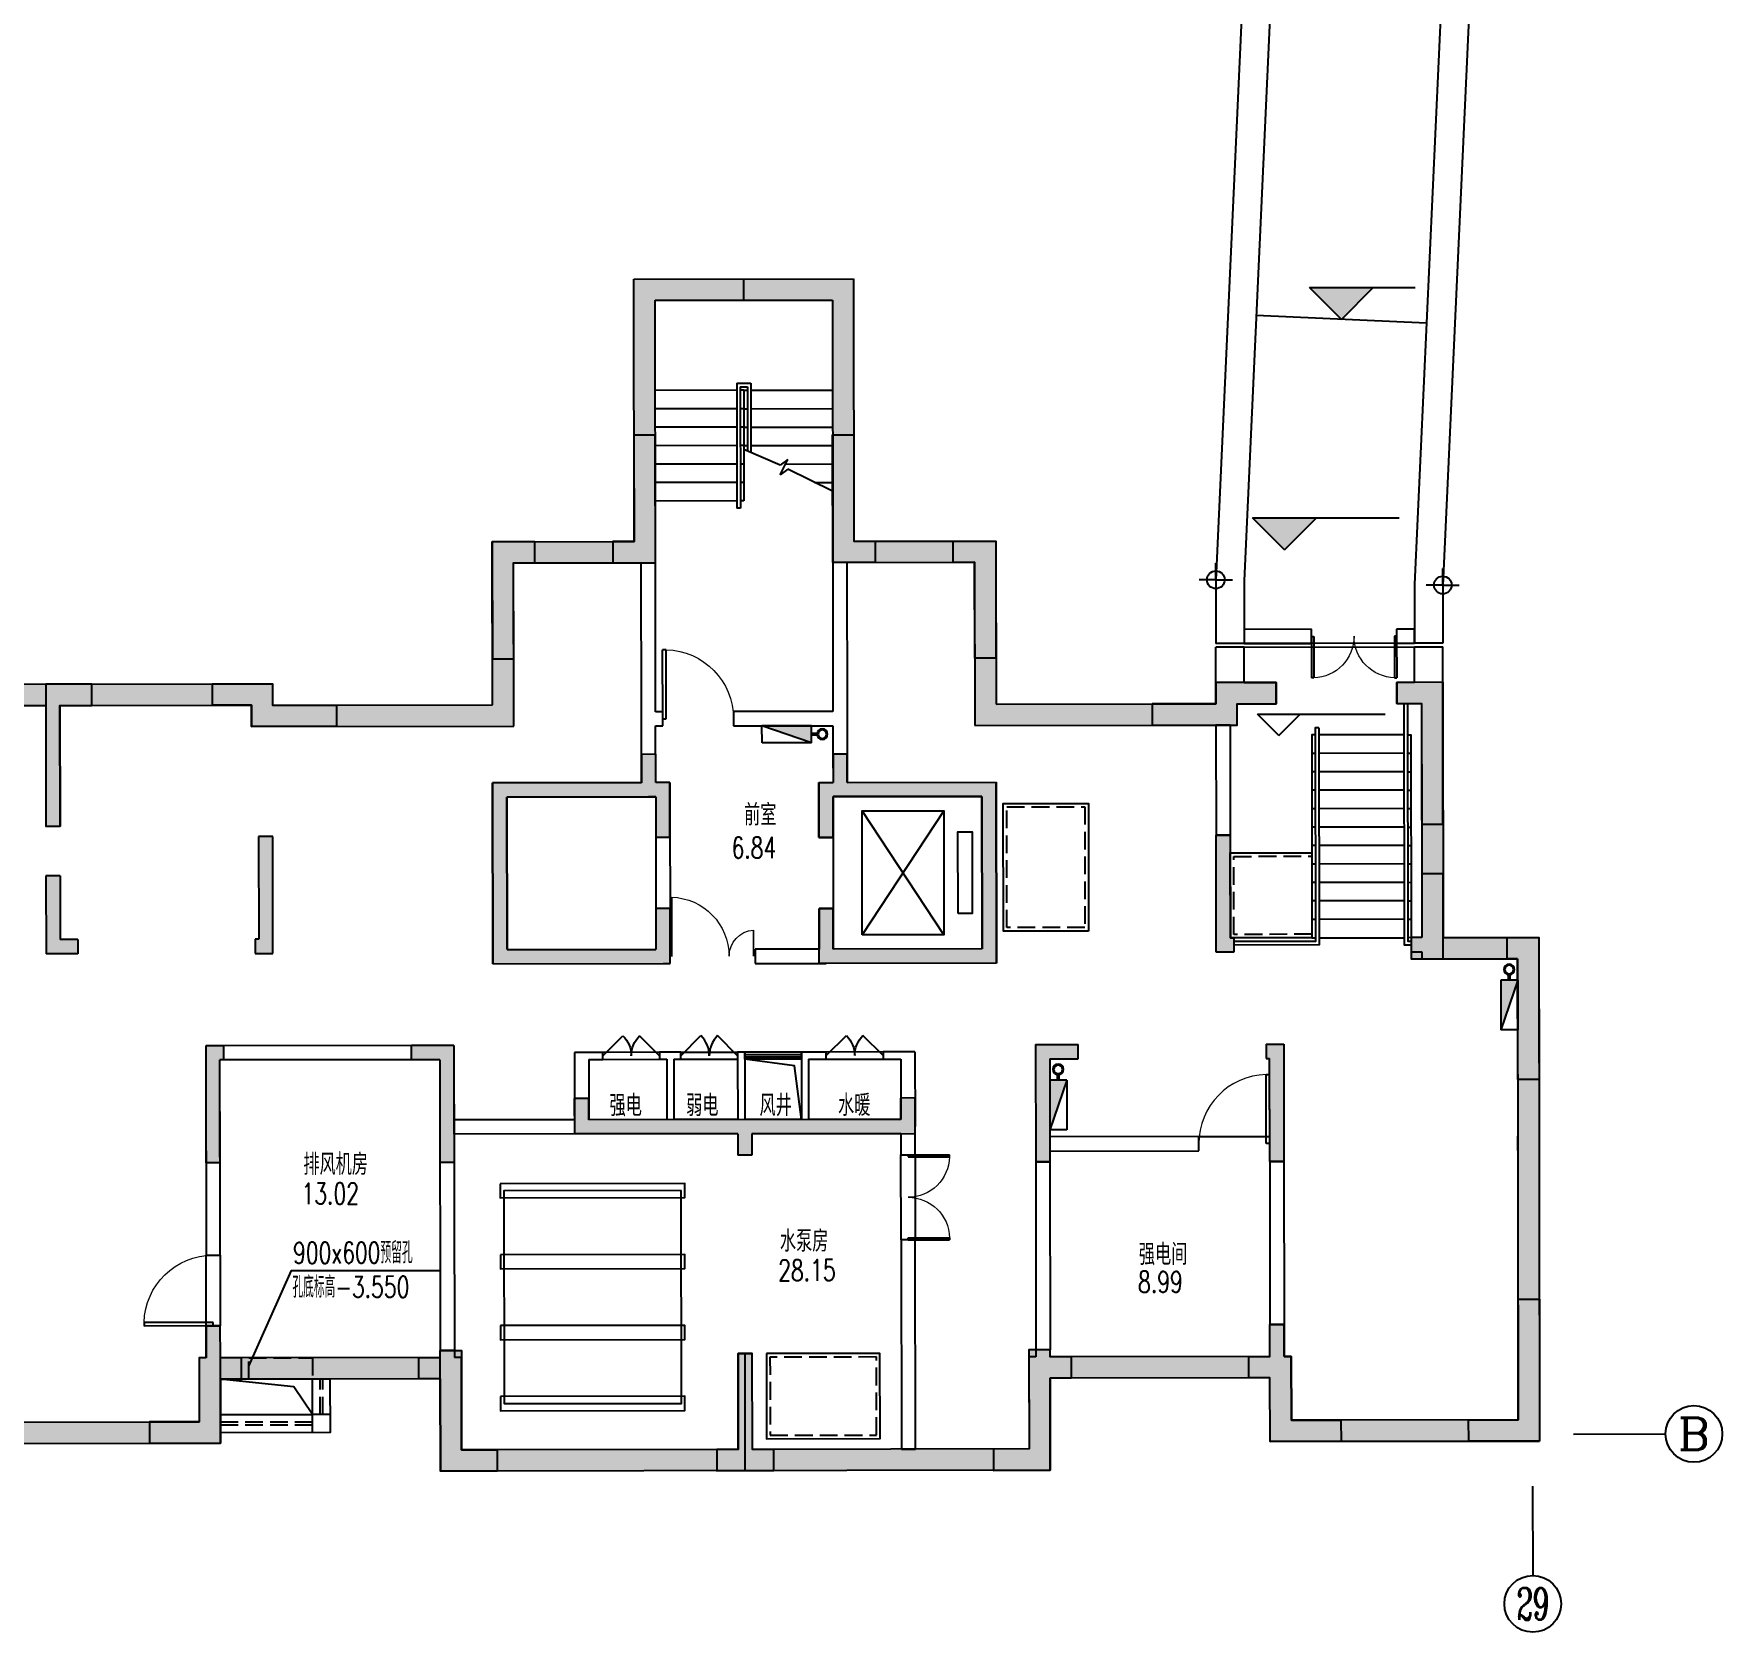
# Model space of a CAD drawing. Extents: x 791398 to 2325386, y -987887 to -518217.
# Drawn here: x 1489978 to 1513786, y -886007 to -863474 of the extents above; entities that cross this region are included whole.
import ezdxf
from ezdxf.enums import TextEntityAlignment as Align

# ---------------------------------------------------------------- set-up
doc = ezdxf.new("R2010")
doc.units = 0
doc.header["$LTSCALE"] = 1000
doc.header["$MEASUREMENT"] = 0
doc.linetypes.add('BORDER', pattern=[1.75, 0.5, -0.25, 0.5, -0.25, 0, -0.25])
doc.linetypes.add('DASH', pattern=[0.35, 0.25, -0.1])
for name, color, linetype in [('AXIS', 3, 'Continuous'), ('AXIS_TEXT', 7, 'Continuous'), ('DIM_ELEV', 3, 'Continuous'), ('JPS-J', 6, 'Continuous'), ('JPS-X', 1, 'BORDER'), ('JPS-XHS', 7, 'Continuous'), ('LVTRY', 6, 'Continuous'), ('PUB_DIM', 3, 'Continuous'), ('solid', 253, 'Continuous'), ('SPACE', 7, 'Continuous'), ('STAIR', 9, 'Continuous'), ('STAIRS', 9, 'Continuous'), ('TEXT', 7, 'Continuous'), ('WALL', 8, 'Continuous'), ('wall-jg', 1, 'Continuous'), ('WINDOW', 8, 'Continuous'), ('内部尺寸', 230, 'Continuous')]:
    doc.layers.add(name, color=color, linetype=linetype)
doc.styles.add('_TCH_AXIS', font='COMPLEX', dxfattribs={"bigfont": 'GBCBIG'})
doc.styles.add('_TCH_SPACE', font='SIMPLEX', dxfattribs={"bigfont": 'GBCBIG'})
doc.styles.add('TEXT', font='tjromans.shx', dxfattribs={"width": 0.8, "height": 400, "bigfont": 'tjhztxt.shx'})

# ---------------------------------------------------------------- blocks, each defined once
blk = doc.blocks.new('DXHS')
at = {"layer": 'JPS-XHS'}
blk.add_hatch(color=256, dxfattribs=at).paths.add_polyline_path([(-350, 240), (-350, 0), (350, 0)])
at = {"layer": 'JPS-XHS', "linetype": 'Continuous'}
for p, q in [((-350, 240), (-350, 0)), ((-350, 240), (350, 240)), ((350, 240), (350, 0)), ((-350, 0), (350, 0))]:
    blk.add_line(p, q, dxfattribs=at)
at = {"layer": 'JPS-XHS'}
blk.add_line((-350, 240), (350, 0), dxfattribs=at)
blk = doc.blocks.new('FF')
at = {"linetype": 'Continuous'}
for radius in [75, 60]:
    blk.add_circle((0, 0), radius, dxfattribs=at)
blk = doc.blocks.new('dwd')
at = {"layer": 'PUB_DIM'}
for q in [(-233, 0), (0, 233), (233, 0), (0, -233)]:
    blk.add_line((0, 0), q, dxfattribs=at)
blk.add_circle((0, 0), 125, dxfattribs=at)
blk = doc.blocks.new('$DorLib2D$00000001')
for p, q in [((0.45, 0.975), (0.5, 0.975)), ((0.45, 0), (0.45, 0.975)), ((0.5, 0), (0.5, 0.975)), ((0.5, 0), (0.45, 0))]:
    blk.add_line(p, q)
at = {"lineweight": 13}
blk.add_arc((0.475, 0), 0.975, 91.4693, 180, dxfattribs=at)
blk = doc.blocks.new('$DorLib2D$00000002')
for p, q in [((-0.5, 0), (-0.5, 0.4875)), ((-0.475, 0.4875), (-0.5, 0.4875)), ((-0.475, 0), (-0.475, 0.4875)), ((0.475, 0), (0.475, 0.4875)), ((0.475, 0.4875), (0.5, 0.4875)), ((0.5, 0), (0.5, 0.4875)), ((-0.5, 0), (-0.475, 0)), ((0.5, 0), (0.475, 0))]:
    blk.add_line(p, q)
at = {"lineweight": 13}
for centre, start, end in [((-0.4875, 0), 0, 88.53072), ((0.4875, 0), 91.46928, 180)]:
    blk.add_arc(centre, 0.4875, start, end, dxfattribs=at)
blk = doc.blocks.new('$DorLib2D$00000116')
at = {"color": 0}
for p, q in [((-0.5, 0), (-0.146, 0.354)), ((0.5, 0), (0.146, 0.354))]:
    blk.add_line(p, q, dxfattribs=at)
for centre, start, end in [((-0.5, 0), 0, 45), ((0.5, 0), 135, 180)]:
    blk.add_arc(centre, 0.5, start, end, dxfattribs=at)
blk = doc.blocks.new('$WINLIB2D$00000001')
for p, q in [((-0.5, 0.5), (0.5, 0.5)), ((-0.5, 0.5), (-0.5, -0.5)), ((0.5, -0.5), (0.5, 0.5)), ((0.5, 0.167), (-0.5, 0.167)), ((0.5, -0.167), (-0.5, -0.167)), ((-0.5, -0.5), (0.5, -0.5))]:
    blk.add_line(p, q)
blk = doc.blocks.new('$DorLib2D$00000025')
at = {"const_width": 0.02}
for points in [[(0.481, -0.001), (0.481, 0.691)], [(-0.481, 0.001), (-0.481, 0.308)]]:
    blk.add_lwpolyline(points, dxfattribs=at)
at = {"lineweight": 13}
for centre, radius, start, end in [((0.505, -0.002), 0.699, 91.9397, 179.7238), ((-0.501, 0.003), 0.307, 359.7899, 85.7508)]:
    blk.add_arc(centre, radius, start, end, dxfattribs=at)

msp = doc.modelspace()

# ---------------------------------------------------------------- hatches: boundary and pattern name
at = {"layer": 'DIM_ELEV'}
for points in [[(1508415, -867500), (1507965, -867050), (1508865, -867050)], [(1507614, -870748), (1507164, -870298), (1508064, -870298)]]:
    msp.add_hatch(color=256, dxfattribs=at).paths.add_polyline_path(points)
at = {"layer": 'solid'}
h = msp.add_hatch(color=256, dxfattribs=at)
h.paths.add_polyline_path([(1498438, -866932), (1498441, -869132), (1498741, -869131), (1498738, -867231), (1499988, -867230), (1499988, -866930)])
h.paths.add_polyline_path([(1501538, -866928), (1499988, -866930), (1499988, -867230), (1501238, -867228), (1501241, -869128), (1501541, -869128)])
h = msp.add_hatch(color=256, dxfattribs=at)
h.paths.add_polyline_path([(1490146, -872644), (1490148, -874644), (1490348, -874643), (1490346, -872943), (1490796, -872943), (1490796, -872643)])
h.paths.add_polyline_path([(1494246, -872938), (1494246, -873238), (1493046, -873239), (1493046, -872939), (1492496, -872940), (1492496, -872640), (1493346, -872639), (1493346, -872939)])
h.paths.add_polyline_path([(1497043, -870634), (1496443, -870635), (1496445, -872285), (1496745, -872284), (1496743, -870934), (1497043, -870934)])
h.paths.add_polyline_path([(1498143, -870932), (1498743, -870931), (1498741, -869331), (1498741, -869331), (1498741, -869131), (1498441, -869132), (1498443, -870632), (1498143, -870632)])
h.paths.add_polyline_path([(1501843, -870927), (1501243, -870928), (1501241, -869328), (1501241, -869328), (1501241, -869128), (1501541, -869128), (1501543, -870628), (1501843, -870627)])
h.paths.add_polyline_path([(1502943, -870626), (1503543, -870625), (1503545, -872275), (1503245, -872275), (1503243, -870925), (1502943, -870926)])
h.paths.add_polyline_path([(1505746, -872922), (1505746, -873222), (1506946, -873220), (1506946, -872920), (1507496, -872919), (1507496, -872619), (1506646, -872620), (1506646, -872920)])
h = msp.add_hatch(color=256, dxfattribs=at)
h.paths.add_polyline_path([(1490146, -872944), (1490146, -872644), (1488896, -872645), (1488896, -872945)])
h.paths.add_polyline_path([(1492496, -872940), (1492496, -872640), (1490796, -872643), (1490796, -872943)])
h.paths.add_polyline_path([(1496746, -873234), (1496745, -872284), (1496445, -872285), (1496446, -872935), (1494246, -872938), (1494246, -873238)])
h.paths.add_polyline_path([(1497043, -870634), (1497043, -870934), (1498143, -870932), (1498143, -870632)])
h = msp.add_hatch(color=256, dxfattribs=at)
h.paths.add_polyline_path([(1502943, -870626), (1501843, -870627), (1501843, -870927), (1502943, -870926)])
h.paths.add_polyline_path([(1505746, -872922), (1503546, -872925), (1503545, -872275), (1503245, -872275), (1503246, -873225), (1505746, -873222)])
for points in [[(1509846, -872616), (1509196, -872617), (1509196, -872917), (1509546, -872916), (1509548, -874616), (1509848, -874616)], [(1493349, -874789), (1493149, -874789), (1493151, -876239), (1493101, -876239), (1493101, -876439), (1493351, -876439)], [(1506851, -876220), (1506849, -874770), (1506649, -874770), (1506651, -876420), (1506901, -876420), (1506901, -876220)], [(1509551, -876216), (1509401, -876216), (1509401, -876516), (1509851, -876516), (1509849, -875316), (1509549, -875316)], [(1510901, -876514), (1510751, -876515), (1510751, -876215), (1511201, -876214), (1511203, -878214), (1510903, -878214)], [(1492405, -879390), (1492605, -879390), (1492603, -877940), (1492653, -877940), (1492653, -877740), (1492403, -877740)], [(1495903, -877735), (1495303, -877736), (1495303, -877936), (1495703, -877936), (1495705, -879386), (1495905, -879385)], [(1504303, -877924), (1504703, -877923), (1504703, -877723), (1504103, -877724), (1504105, -879374), (1504305, -879374)], [(1507405, -879369), (1507605, -879369), (1507603, -877719), (1507353, -877719), (1507353, -877919), (1507403, -877919)], [(1497804, -878783), (1497804, -878483), (1497604, -878483), (1497605, -878983), (1499905, -878980), (1499905, -879280), (1500105, -879280), (1500105, -878980), (1502405, -878976), (1502404, -878476), (1502204, -878477), (1502204, -878777)], [(1511211, -883314), (1510211, -883315), (1510210, -883015), (1510910, -883014), (1510908, -881314), (1511208, -881314)], [(1492409, -882140), (1492309, -882141), (1492310, -883041), (1491610, -883042), (1491611, -883342), (1492611, -883340), (1492609, -882440), (1492909, -882440), (1492909, -882140), (1492609, -882140), (1492608, -881690), (1492408, -881690)], [(1507609, -882119), (1507709, -882119), (1507710, -883019), (1508410, -883018), (1508411, -883318), (1507411, -883319), (1507409, -882419), (1507109, -882420), (1507109, -882120), (1507409, -882119), (1507408, -881669), (1507608, -881669)], [(1495709, -882136), (1495709, -882036), (1496009, -882035), (1496011, -883435), (1496511, -883435), (1496511, -883735), (1495711, -883736), (1495709, -882436), (1495409, -882436), (1495409, -882136)], [(1504309, -882024), (1504009, -882024), (1504011, -883424), (1503511, -883425), (1503511, -883725), (1504311, -883724), (1504309, -882424), (1504609, -882423), (1504609, -882123), (1504309, -882124)], [(1500411, -883429), (1500111, -883430), (1500109, -882080), (1499909, -882080), (1499911, -883430), (1499611, -883430), (1499611, -883730), (1500411, -883729)]]:
    msp.add_hatch(color=256, dxfattribs=at).paths.add_polyline_path(points)
h = msp.add_hatch(color=256, dxfattribs=at)
h.paths.add_polyline_path([(1496448, -874035), (1496451, -876585), (1498951, -876581), (1498950, -875806), (1498750, -875806), (1498751, -876381), (1496651, -876384), (1496648, -874234), (1498748, -874231), (1498749, -874806), (1498949, -874806), (1498948, -874031), (1498748, -874031), (1498747, -873631), (1498547, -873632), (1498548, -874032)])
h.paths.add_polyline_path([(1501247, -873628), (1501248, -874028), (1501048, -874028), (1501049, -874803), (1501249, -874803), (1501248, -874228), (1503348, -874225), (1503351, -876375), (1501251, -876378), (1501250, -875803), (1501050, -875803), (1501051, -876578), (1503551, -876575), (1503548, -874025), (1501448, -874028), (1501447, -873628)])
h = msp.add_hatch(color=256, dxfattribs=at)
h.paths.add_polyline_path([(1510908, -881314), (1511208, -881314), (1511203, -878214), (1510903, -878214)])
h.paths.add_polyline_path([(1509851, -876216), (1509851, -876516), (1510751, -876515), (1510751, -876215)])
h.paths.add_polyline_path([(1509549, -875316), (1509849, -875316), (1509848, -874616), (1509548, -874616)])
h = msp.add_hatch(color=256, dxfattribs=at)
h.paths.add_polyline_path([(1487449, -875347), (1487451, -876247), (1487201, -876248), (1487201, -876448), (1487651, -876447), (1487649, -875347)])
h.paths.add_polyline_path([(1488551, -876246), (1488551, -876446), (1488801, -876446), (1488803, -878245), (1489003, -878245), (1489001, -876446), (1489251, -876445), (1489251, -876245)])
h.paths.add_polyline_path([(1490149, -875344), (1490151, -876444), (1490601, -876443), (1490601, -876243), (1490351, -876243), (1490349, -875343)])
h = msp.add_hatch(color=256, dxfattribs=at)
h.paths.add_polyline_path([(1496511, -883435), (1496511, -883735), (1499611, -883730), (1499611, -883430)])
h.paths.add_polyline_path([(1492909, -882140), (1492909, -882440), (1495409, -882436), (1495409, -882136)])
h.paths.add_polyline_path([(1491611, -883342), (1491610, -883042), (1489810, -883044), (1489811, -883344)])
h = msp.add_hatch(color=256, dxfattribs=at)
h.paths.add_polyline_path([(1510211, -883315), (1510210, -883015), (1508410, -883018), (1508411, -883318)])
h.paths.add_polyline_path([(1504609, -882123), (1504609, -882423), (1507109, -882420), (1507109, -882120)])
h.paths.add_polyline_path([(1503511, -883725), (1503511, -883425), (1500411, -883429), (1500411, -883729)])

# ---------------------------------------------------------------- linework, layer by layer
at = {"layer": 'AXIS'}
for p, q in [((1511687, -883213), (1512986, -883211)), ((1511112, -883950), (1511113, -885207))]:
    msp.add_line(p, q, dxfattribs=at)
for centre in [(1513386, -883211), (1511114, -885607)]:
    msp.add_circle(centre, 400, dxfattribs=at)
at = {"layer": 'DIM_ELEV'}
for p, q in [((1508415, -867500), (1507965, -867050)), ((1507965, -867050), (1509455, -867050)), ((1508415, -867500), (1508865, -867050)), ((1507614, -870748), (1507164, -870298)), ((1507164, -870298), (1509228, -870298)), ((1507614, -870748), (1508064, -870298)), ((1507235, -873067), (1509035, -873065)), ((1507535, -873367), (1507235, -873067)), ((1507535, -873367), (1507835, -873066))]:
    msp.add_line(p, q, dxfattribs=at)
at = {"layer": 'JPS-J'}
for points in [[(1496556, -879685), (1496556, -879885), (1499156, -879881), (1499156, -879681)], [(1499106, -879781), (1496606, -879784), (1496610, -882784), (1499110, -882781)], [(1496557, -880685), (1496557, -880885), (1499157, -880881), (1499157, -880681)], [(1496558, -881685), (1496559, -881885), (1499159, -881881), (1499158, -881681)], [(1496560, -882685), (1496560, -882885), (1499160, -882881), (1499160, -882681)]]:
    msp.add_lwpolyline(points, close=True, dxfattribs=at)
at = {"layer": 'JPS-X', "const_width": 50}
for points in [[(1501022, -873348), (1500947, -873348)], [(1510781, -876740), (1510781, -876815)], [(1504423, -878148), (1504423, -878223)]]:
    msp.add_lwpolyline(points, dxfattribs=at)
at = {"layer": 'LVTRY'}
msp.add_lwpolyline([(1500804, -878779), (1500705, -878023), (1500003, -877930)], dxfattribs=at)
at = {"layer": 'PUB_DIM'}
msp.add_lwpolyline([(1493009, -882256), (1493613, -880910), (1495719, -880907)], dxfattribs=at)
at = {"layer": 'solid'}
for p, q in [((1499988, -867230), (1499988, -866930)), ((1511201, -876214), (1511211, -883314)), ((1492609, -882440), (1492609, -882140)), ((1495709, -882436), (1495709, -882136)), ((1500011, -883730), (1500009, -882080)), ((1507411, -883319), (1511211, -883314))]:
    msp.add_line(p, q, dxfattribs=at)
at = {"layer": 'STAIR'}
for p, q in [((1499890, -868400), (1500090, -868400)), ((1499890, -868400), (1499892, -870160)), ((1499940, -868450), (1499942, -870160)), ((1499940, -868450), (1500040, -868450)), ((1500040, -868450), (1500041, -869355)), ((1500090, -868400), (1500091, -869378)), ((1499890, -868500), (1498740, -868501)), ((1499990, -868500), (1499940, -868500)), ((1499990, -868500), (1499991, -869333)), ((1499990, -868500), (1500040, -868500)), ((1499990, -868500), (1499992, -870060)), ((1500090, -868500), (1501240, -868498)), ((1499890, -868760), (1498740, -868761)), ((1499990, -868760), (1499940, -868760)), ((1499990, -868760), (1500040, -868760)), ((1500090, -868760), (1501240, -868758)), ((1499890, -869020), (1498740, -869021)), ((1499990, -869020), (1499940, -869020)), ((1499990, -869020), (1500040, -869020)), ((1500090, -869020), (1501240, -869018)), ((1499891, -869280), (1498741, -869281)), ((1499991, -869280), (1499941, -869280)), ((1499991, -869280), (1500041, -869280)), ((1500502, -869557), (1499991, -869333)), ((1500091, -869280), (1501241, -869278)), ((1499891, -869540), (1498741, -869541)), ((1499991, -869540), (1499941, -869540)), ((1500609, -869476), (1500502, -869557)), ((1500503, -869692), (1500609, -869476)), ((1500610, -869610), (1500503, -869692)), ((1500578, -869539), (1501241, -869538)), ((1501242, -869924), (1500610, -869610)), ((1499892, -869800), (1498742, -869801)), ((1499992, -869800), (1499942, -869800)), ((1500988, -869798), (1501242, -869798)), ((1499892, -870060), (1498742, -870061)), ((1499942, -870160), (1499892, -870160)), ((1499992, -870060), (1499942, -870060)), ((1509445, -872066), (1507045, -872070)), ((1507045, -872120), (1509445, -872116)), ((1508047, -873618), (1507997, -873618)), ((1509297, -873617), (1508097, -873618)), ((1509347, -873617), (1509397, -873616)), ((1508047, -873878), (1507997, -873878)), ((1509297, -873877), (1508097, -873878)), ((1509347, -873877), (1509397, -873876)), ((1508048, -874138), (1507998, -874138)), ((1509298, -874137), (1508098, -874138)), ((1509348, -874137), (1509398, -874136)), ((1502810, -876176), (1501658, -874427)), ((1502808, -874426), (1501660, -876177)), ((1508048, -874398), (1507998, -874398)), ((1509298, -874397), (1508098, -874398)), ((1509348, -874397), (1509398, -874396)), ((1508048, -874658), (1507998, -874658)), ((1509298, -874657), (1508098, -874658)), ((1509348, -874657), (1509398, -874656)), ((1501249, -874803), (1501250, -875803)), ((1508049, -874918), (1507999, -874918)), ((1509299, -874917), (1508099, -874918)), ((1509349, -874917), (1509399, -874916)), ((1508049, -875178), (1507999, -875178)), ((1509299, -875177), (1508099, -875178)), ((1509349, -875177), (1509399, -875176)), ((1508050, -875438), (1508000, -875438)), ((1509300, -875437), (1508100, -875438)), ((1509350, -875437), (1509400, -875436)), ((1508050, -875698), (1508000, -875698)), ((1509300, -875697), (1508100, -875698)), ((1509350, -875697), (1509400, -875696)), ((1508050, -875958), (1508000, -875958)), ((1509300, -875957), (1508100, -875958)), ((1509350, -875957), (1509400, -875956)), ((1508001, -876218), (1508051, -876218)), ((1508101, -876218), (1509301, -876217)), ((1509401, -876216), (1509351, -876217)), ((1498803, -877831), (1498003, -877833)), ((1498003, -877933), (1498803, -877931)), ((1499103, -877831), (1499903, -877830)), ((1499103, -877931), (1499903, -877930)), ((1501953, -877827), (1501153, -877828)), ((1501153, -877928), (1501953, -877927)), ((1506405, -879021), (1507405, -879019)), ((1502207, -880477), (1502205, -879277)), ((1502405, -879276), (1502407, -880476)), ((1492408, -881690), (1492407, -880690)), ((1492607, -880690), (1492608, -881690))]:
    msp.add_line(p, q, dxfattribs=at)
for points in [[(1509296, -872917), (1509301, -876317), (1509401, -876316)], [(1509346, -872917), (1509351, -876267), (1509401, -876266)], [(1508096, -873258), (1508046, -873258), (1508051, -876268), (1506901, -876270)], [(1508096, -873258), (1508101, -876318), (1506901, -876320)], [(1508047, -873358), (1507997, -873358), (1508001, -876218), (1506901, -876220)], [(1509297, -873357), (1508097, -873358)], [(1509347, -873357), (1509397, -873356), (1509401, -876216)], [(1508001, -876218), (1506851, -876220), (1506849, -875020), (1507999, -875018)], [(1493910, -882938), (1493645, -882549), (1492609, -882440)]]:
    msp.add_lwpolyline(points, dxfattribs=at)
for points in [[(1501660, -876177), (1501658, -874427), (1502808, -874426), (1502810, -876176)], [(1504851, -876123), (1503651, -876125), (1503648, -874325), (1504848, -874323)], [(1503010, -875875), (1503008, -874725), (1503208, -874725), (1503210, -875875)], [(1500309, -882079), (1500311, -883279), (1501911, -883277), (1501909, -882077)]]:
    msp.add_lwpolyline(points, close=True, dxfattribs=at)
at = {"layer": 'STAIR', "linetype": 'DASH'}
for points in [[(1504800, -876073), (1503700, -876074), (1503698, -874374), (1504798, -874373)], [(1507999, -875068), (1508001, -876168), (1506901, -876170), (1506899, -875070)], [(1493009, -882140), (1493909, -882138), (1493909, -882438), (1493009, -882440)], [(1500359, -882129), (1500361, -883229), (1501861, -883227), (1501859, -882127)]]:
    msp.add_lwpolyline(points, close=True, dxfattribs=at)
at = {"layer": 'STAIRS'}
msp.add_line((1509614, -867555), (1507216, -867445), dxfattribs=at)
at = {"layer": 'WALL'}
for p, q in [((1507494, -852656), (1506645, -871171)), ((1507894, -852665), (1507045, -871180)), ((1509994, -859264), (1509445, -871235)), ((1510394, -859273), (1509845, -871245)), ((1498543, -870932), (1498743, -870931)), ((1498546, -873132), (1498543, -870932)), ((1498746, -873031), (1498743, -870931)), ((1501243, -870928), (1501246, -873028)), ((1501443, -870928), (1501243, -870928)), ((1501443, -870928), (1501446, -873128)), ((1506645, -871171), (1506645, -872070)), ((1507045, -871180), (1507045, -872070)), ((1509445, -871235), (1509445, -872066)), ((1509845, -871245), (1509845, -872066)), ((1507995, -871868), (1507045, -871870)), ((1507045, -871870), (1507045, -872070)), ((1507995, -872068), (1507995, -871868)), ((1509445, -871866), (1509195, -871867)), ((1509195, -871867), (1509195, -872067)), ((1509445, -872066), (1509445, -871866)), ((1507045, -872070), (1506645, -872070)), ((1507045, -872070), (1507995, -872068)), ((1509195, -872067), (1509445, -872066)), ((1509845, -872066), (1509445, -872066)), ((1498548, -874032), (1498546, -873132)), ((1498846, -873031), (1498746, -873031)), ((1498746, -873231), (1498846, -873231)), ((1498748, -874031), (1498746, -873231)), ((1498846, -873231), (1498846, -873031)), ((1501246, -873028), (1499846, -873030)), ((1499846, -873030), (1499846, -873230)), ((1499846, -873230), (1501246, -873228)), ((1501246, -873228), (1501248, -874028)), ((1501446, -873128), (1501448, -874028)), ((1506646, -873220), (1506649, -874770)), ((1506846, -873220), (1506646, -873220)), ((1506846, -873220), (1506849, -874770)), ((1498548, -874032), (1496448, -874035)), ((1496448, -874035), (1496451, -876585)), ((1498948, -874031), (1498748, -874031)), ((1498948, -874031), (1498951, -876381)), ((1501048, -874028), (1501049, -874803)), ((1501048, -874028), (1501248, -874028)), ((1501448, -874028), (1503548, -874025)), ((1503548, -874025), (1503551, -876575)), ((1498648, -874232), (1496648, -874234)), ((1496648, -874234), (1496651, -876384)), ((1498748, -874231), (1498648, -874232)), ((1498748, -874231), (1498751, -876381)), ((1501249, -874803), (1501248, -874228)), ((1501248, -874228), (1501348, -874228)), ((1501348, -874228), (1503348, -874225)), ((1503348, -874225), (1503351, -876375)), ((1501049, -874803), (1501249, -874803)), ((1506849, -874770), (1506649, -874770)), ((1501250, -875803), (1501050, -875803)), ((1501050, -875803), (1501051, -876378)), ((1501251, -876378), (1501250, -875803)), ((1496451, -876585), (1498859, -876581)), ((1496651, -876384), (1498751, -876381)), ((1498851, -876581), (1498951, -876581)), ((1498951, -876581), (1498951, -876381)), ((1501051, -876378), (1500151, -876379)), ((1500151, -876379), (1500151, -876579)), ((1500151, -876579), (1501151, -876578)), ((1503551, -876575), (1501143, -876578)), ((1503351, -876375), (1501251, -876378)), ((1495903, -877735), (1492403, -877740)), ((1492403, -877740), (1492407, -880690)), ((1495903, -877735), (1495909, -882035)), ((1495703, -877936), (1492603, -877940)), ((1492607, -880690), (1492603, -877940)), ((1495703, -877936), (1495709, -882036)), ((1498003, -877833), (1497603, -877833)), ((1497603, -877833), (1497604, -878783)), ((1497803, -877933), (1498003, -877933)), ((1497803, -877933), (1497804, -878783)), ((1498003, -877933), (1498003, -877833)), ((1498903, -877831), (1498803, -877831)), ((1498803, -877831), (1498803, -877931)), ((1498803, -877931), (1498903, -877931)), ((1499103, -877831), (1498903, -877831)), ((1498903, -877931), (1498904, -878781)), ((1499003, -877931), (1499004, -878781)), ((1499003, -877931), (1499103, -877931)), ((1499103, -877931), (1499103, -877831)), ((1500003, -877830), (1499903, -877830)), ((1499903, -877830), (1499903, -877930)), ((1499903, -877930), (1499904, -878780)), ((1500003, -877930), (1500003, -877830)), ((1500003, -877930), (1500004, -878780)), ((1501153, -877828), (1500803, -877829)), ((1500803, -877829), (1500803, -877929)), ((1500803, -877929), (1500804, -878779)), ((1500903, -877928), (1501153, -877928)), ((1500903, -877928), (1500904, -878778)), ((1501153, -877928), (1501153, -877828)), ((1502403, -877826), (1501953, -877827)), ((1501953, -877827), (1501953, -877927)), ((1501953, -877927), (1502203, -877927)), ((1502203, -877927), (1502204, -878777)), ((1502403, -877826), (1502404, -878876)), ((1497604, -878783), (1495904, -878785)), ((1495905, -878985), (1495904, -878785)), ((1498904, -878781), (1497804, -878783)), ((1499904, -878780), (1499004, -878781)), ((1500804, -878779), (1500004, -878780)), ((1500004, -878780), (1500004, -878780)), ((1502204, -878777), (1500904, -878778)), ((1502405, -879276), (1502404, -878876)), ((1497705, -878983), (1495905, -878985)), ((1498905, -878981), (1497705, -878983)), ((1499905, -878980), (1498905, -878981)), ((1499905, -878980), (1499905, -879280)), ((1499905, -878980), (1499905, -878980)), ((1500805, -878979), (1500105, -878980)), ((1500105, -878980), (1500105, -879280)), ((1502205, -878977), (1500805, -878979)), ((1502205, -878977), (1502205, -879277)), ((1506405, -879021), (1504305, -879024)), ((1504305, -879024), (1504305, -879224)), ((1506405, -879221), (1506405, -879021)), ((1507405, -879219), (1507405, -879019)), ((1500105, -879280), (1499905, -879280)), ((1502205, -879277), (1502405, -879276)), ((1504105, -879374), (1504109, -882024)), ((1504305, -879374), (1504105, -879374)), ((1504305, -879224), (1506405, -879221)), ((1504305, -879374), (1504309, -882024)), ((1507405, -879369), (1507408, -881669)), ((1507605, -879369), (1507405, -879369)), ((1507605, -879369), (1507608, -881669)), ((1502407, -880476), (1502207, -880477)), ((1502207, -880477), (1502211, -883427)), ((1502411, -883426), (1502407, -880476)), ((1492407, -880690), (1492607, -880690)), ((1492408, -881690), (1492608, -881690)), ((1507608, -881669), (1507408, -881669)), ((1495909, -882035), (1495709, -882036)), ((1504309, -882024), (1504109, -882024)), ((1502211, -883427), (1502411, -883426))]:
    msp.add_line(p, q, dxfattribs=at)
msp.add_lwpolyline([(1493909, -882438), (1492609, -882440), (1492610, -882940), (1493910, -882938)], close=True, dxfattribs=at)
msp.add_lwpolyline([(1492610, -883190), (1494160, -883188), (1494159, -882438)], dxfattribs=at)
at = {"layer": 'wall-jg'}
for p, q in [((1498438, -866932), (1501538, -866928)), ((1498443, -870632), (1498438, -866932)), ((1501538, -866928), (1501543, -870628)), ((1498738, -867231), (1501238, -867228)), ((1498743, -870931), (1498738, -867231)), ((1501238, -867228), (1501243, -870928)), ((1496443, -870635), (1498443, -870632)), ((1496446, -872935), (1496443, -870635)), ((1501543, -870628), (1503543, -870625)), ((1503543, -870625), (1503546, -872925)), ((1496743, -870934), (1498743, -870931)), ((1496746, -873234), (1496743, -870934)), ((1501243, -870928), (1503243, -870925)), ((1503243, -870925), (1503246, -873225)), ((1506646, -872620), (1506645, -872120)), ((1507045, -872120), (1506645, -872120)), ((1507046, -872620), (1507045, -872120)), ((1509446, -872616), (1509445, -872116)), ((1509445, -872116), (1509845, -872116)), ((1509846, -872616), (1509845, -872116)), ((1488896, -872645), (1493346, -872639)), ((1493346, -872639), (1493346, -872939)), ((1506646, -872920), (1506646, -872620)), ((1507046, -872620), (1507496, -872619)), ((1507496, -872619), (1507496, -872919)), ((1509196, -872617), (1509446, -872616)), ((1509196, -872917), (1509196, -872617)), ((1509846, -872616), (1509851, -876216)), ((1488896, -872945), (1490146, -872944)), ((1490146, -872944), (1490148, -874644)), ((1490146, -872944), (1490148, -874644)), ((1490346, -872943), (1493046, -872939)), ((1490346, -872943), (1490348, -874643)), ((1490346, -872943), (1490348, -874643)), ((1493046, -872939), (1493046, -873239)), ((1493346, -872939), (1496446, -872935)), ((1503546, -872925), (1506646, -872920)), ((1506946, -872920), (1507496, -872919)), ((1506946, -873220), (1506946, -872920)), ((1509196, -872917), (1509546, -872916)), ((1509546, -872916), (1509551, -876216)), ((1493046, -873239), (1496746, -873234)), ((1503246, -873225), (1506946, -873220)), ((1498747, -873631), (1498547, -873632)), ((1498547, -873632), (1498548, -874032)), ((1498748, -874031), (1498747, -873631)), ((1501247, -873628), (1501248, -874028)), ((1501447, -873628), (1501247, -873628)), ((1501448, -874028), (1501447, -873628)), ((1498548, -874032), (1496448, -874035)), ((1496451, -876585), (1496448, -874035)), ((1498948, -874031), (1498748, -874031)), ((1498949, -874806), (1498948, -874031)), ((1501048, -874028), (1501248, -874028)), ((1501049, -874803), (1501048, -874028)), ((1501448, -874028), (1503548, -874025)), ((1503551, -876575), (1503548, -874025)), ((1496648, -874234), (1498748, -874231)), ((1496651, -876384), (1496648, -874234)), ((1498748, -874231), (1498749, -874806)), ((1503348, -874225), (1501248, -874228)), ((1501248, -874228), (1501249, -874803)), ((1503351, -876375), (1503348, -874225)), ((1490148, -874644), (1490348, -874643)), ((1493149, -874789), (1493151, -876239)), ((1493349, -874789), (1493149, -874789)), ((1493351, -876439), (1493349, -874789)), ((1498949, -874806), (1498749, -874806)), ((1501049, -874803), (1501249, -874803)), ((1506649, -874770), (1506849, -874770)), ((1506651, -876420), (1506649, -874770)), ((1506849, -874770), (1506851, -876220)), ((1490349, -875343), (1490149, -875344)), ((1490149, -875344), (1490151, -876444)), ((1490349, -875343), (1490351, -876243)), ((1498950, -875806), (1498750, -875806)), ((1498750, -875806), (1498751, -876381)), ((1498951, -876581), (1498950, -875806)), ((1501050, -875803), (1501250, -875803)), ((1501051, -876578), (1501050, -875803)), ((1501250, -875803), (1501251, -876378)), ((1490601, -876243), (1490351, -876243)), ((1490601, -876243), (1490601, -876443)), ((1493151, -876239), (1493101, -876239)), ((1493101, -876239), (1493101, -876439)), ((1506851, -876220), (1506901, -876220)), ((1506901, -876220), (1506901, -876420)), ((1509851, -876216), (1511201, -876214)), ((1511201, -876214), (1511211, -883314)), ((1490601, -876443), (1490151, -876444)), ((1493101, -876439), (1493351, -876439)), ((1496451, -876585), (1498951, -876581)), ((1496651, -876384), (1498751, -876381)), ((1503551, -876575), (1501051, -876578)), ((1503351, -876375), (1501251, -876378)), ((1506901, -876420), (1506651, -876420)), ((1509551, -876416), (1509551, -876516)), ((1509551, -876516), (1510901, -876514)), ((1510901, -876514), (1510910, -883014)), ((1492403, -877740), (1492405, -879390)), ((1492653, -877740), (1492403, -877740)), ((1492653, -877740), (1492653, -877940)), ((1495903, -877735), (1495303, -877736)), ((1495303, -877936), (1495303, -877736)), ((1495903, -877735), (1495905, -879385)), ((1504103, -877724), (1504703, -877723)), ((1504103, -877724), (1504105, -879374)), ((1504703, -877923), (1504703, -877723)), ((1507353, -877719), (1507353, -877919)), ((1507353, -877719), (1507603, -877719)), ((1507603, -877719), (1507605, -879369)), ((1492653, -877940), (1492603, -877940)), ((1492605, -879390), (1492603, -877940)), ((1495703, -877936), (1495303, -877936)), ((1495703, -877936), (1495705, -879386)), ((1504303, -877924), (1504703, -877923)), ((1504303, -877924), (1504305, -879374)), ((1507353, -877919), (1507403, -877919)), ((1507405, -879369), (1507403, -877919)), ((1497804, -878483), (1497604, -878483)), ((1497605, -878983), (1497604, -878483)), ((1497804, -878783), (1497804, -878483)), ((1502404, -878476), (1502204, -878477)), ((1502204, -878777), (1502204, -878477)), ((1502405, -878976), (1502404, -878476)), ((1502204, -878777), (1497804, -878783)), ((1499905, -878980), (1497605, -878983)), ((1499905, -878980), (1499905, -879280)), ((1500105, -878980), (1502405, -878976)), ((1500105, -878980), (1500105, -879280)), ((1510905, -879014), (1510905, -879014)), ((1510905, -879214), (1510905, -879014)), ((1492605, -879390), (1492405, -879390)), ((1495905, -879385), (1495705, -879386)), ((1500105, -879280), (1499905, -879280)), ((1504105, -879374), (1504305, -879374)), ((1507405, -879369), (1507605, -879369)), ((1510905, -879214), (1510905, -879214)), ((1492409, -882140), (1492408, -881690)), ((1492608, -881690), (1492408, -881690)), ((1492609, -882140), (1492608, -881690)), ((1507409, -882119), (1507408, -881669)), ((1507408, -881669), (1507608, -881669)), ((1507609, -882119), (1507608, -881669)), ((1492409, -882140), (1492309, -882141)), ((1492309, -882141), (1492310, -883041)), ((1495709, -882136), (1492609, -882140)), ((1496009, -882135), (1495909, -882135)), ((1496011, -883435), (1496009, -882135)), ((1499911, -883430), (1499909, -882080)), ((1499909, -882080), (1500109, -882080)), ((1500111, -883430), (1500109, -882080)), ((1504009, -882124), (1504011, -883424)), ((1504109, -882124), (1504009, -882124)), ((1507409, -882119), (1504309, -882124)), ((1507709, -882119), (1507609, -882119)), ((1507710, -883019), (1507709, -882119)), ((1495709, -882436), (1492609, -882440)), ((1492609, -882440), (1492611, -883340)), ((1495709, -882436), (1495711, -883736)), ((1507409, -882419), (1504309, -882424)), ((1504309, -882424), (1504311, -883724)), ((1507411, -883319), (1507409, -882419)), ((1510910, -883014), (1507710, -883019)), ((1489010, -883045), (1492310, -883041)), ((1488911, -883345), (1492611, -883340)), ((1499911, -883430), (1496011, -883435)), ((1504011, -883424), (1500111, -883430)), ((1511211, -883314), (1507411, -883319)), ((1504311, -883724), (1495711, -883736))]:
    msp.add_line(p, q, dxfattribs=at)
for points in [[(1498143, -870932), (1498743, -870931), (1498741, -869331), (1498741, -869331), (1498741, -869131), (1498441, -869132), (1498443, -870632), (1498143, -870632)], [(1501843, -870927), (1501243, -870928), (1501241, -869328), (1501241, -869328), (1501241, -869128), (1501541, -869128), (1501543, -870628), (1501843, -870627)], [(1494246, -872938), (1494246, -873238), (1493046, -873239), (1493046, -872939), (1492496, -872940), (1492496, -872640), (1493346, -872639), (1493346, -872939)], [(1505746, -872922), (1505746, -873222), (1506946, -873220), (1506946, -872920), (1507496, -872919), (1507496, -872619), (1506646, -872620), (1506646, -872920)], [(1509846, -872616), (1509196, -872617), (1509196, -872917), (1509546, -872916), (1509548, -874616), (1509848, -874616)], [(1509551, -876216), (1509401, -876216), (1509401, -876516), (1509851, -876516), (1509849, -875316), (1509549, -875316)]]:
    msp.add_lwpolyline(points, close=True, dxfattribs=at)
for points in [[(1497043, -870634), (1496443, -870635), (1496445, -872285), (1496745, -872284), (1496743, -870934), (1497043, -870934), (1497043, -870634)], [(1502943, -870626), (1503543, -870625), (1503545, -872275), (1503245, -872275), (1503243, -870925), (1502943, -870926), (1502943, -870626)], [(1490146, -872644), (1490148, -874644), (1490348, -874643), (1490346, -872943), (1490796, -872943), (1490796, -872643), (1490146, -872644)], [(1509551, -876216), (1509401, -876216), (1509401, -876416), (1509551, -876416)], [(1510901, -876514), (1510751, -876515), (1510751, -876215), (1511201, -876214), (1511203, -878214), (1510903, -878214), (1510901, -876514)], [(1511211, -883314), (1510211, -883315), (1510210, -883015), (1510910, -883014), (1510908, -881314), (1511208, -881314), (1511211, -883314)], [(1492409, -882140), (1492309, -882141), (1492310, -883041), (1491610, -883042), (1491611, -883342), (1492611, -883340), (1492609, -882440), (1492909, -882440), (1492909, -882140), (1492609, -882140), (1492608, -881690), (1492408, -881690), (1492409, -882140)], [(1507609, -882119), (1507709, -882119), (1507710, -883019), (1508410, -883018), (1508411, -883318), (1507411, -883319), (1507409, -882419), (1507109, -882420), (1507109, -882120), (1507409, -882119), (1507408, -881669), (1507608, -881669), (1507609, -882119)], [(1495709, -882136), (1495709, -882036), (1496009, -882035), (1496011, -883435), (1496511, -883435), (1496511, -883735), (1495711, -883736), (1495709, -882436), (1495409, -882436), (1495409, -882136), (1495709, -882136)], [(1495709, -882136), (1495709, -882036), (1495909, -882035), (1495909, -882135)], [(1504309, -882024), (1504009, -882024), (1504011, -883424), (1503511, -883425), (1503511, -883725), (1504311, -883724), (1504309, -882424), (1504609, -882423), (1504609, -882123), (1504309, -882124), (1504309, -882024)], [(1504309, -882124), (1504309, -882024), (1504109, -882024), (1504109, -882124)], [(1500411, -883429), (1500111, -883430), (1500109, -882080), (1499909, -882080), (1499911, -883430), (1499611, -883430), (1499611, -883730), (1500411, -883729), (1500411, -883429)]]:
    msp.add_lwpolyline(points, dxfattribs=at)
at = {"layer": 'WINDOW', "linetype": 'DASH'}
for p, q in [((1501249, -874803), (1501049, -874803)), ((1501050, -875803), (1501250, -875803)), ((1494159, -882438), (1493909, -882438)), ((1494014, -882937), (1494014, -882437)), ((1494056, -882937), (1494055, -882437)), ((1492610, -883190), (1492610, -882940)), ((1494160, -882937), (1493910, -882937)), ((1493910, -883188), (1493910, -882938)), ((1492610, -883043), (1493910, -883041)), ((1492610, -883085), (1493910, -883083))]:
    msp.add_line(p, q, dxfattribs=at)

# ---------------------------------------------------------------- block references
at = {"layer": 'JPS-X', "xscale": -1}
for p, rotation in [((1501097, -873348), 0.08071370642592336), ((1510781, -876665), 90.08071370643886), ((1504423, -878073), 90.08071370643886)]:
    msp.add_blockref('FF', p, dxfattribs=dict(at, rotation=rotation))
at = {"layer": 'JPS-XHS'}
for p, rotation in [((1500596, -873229), 180.0807137064259), ((1510662, -877165), 270.0807137064389), ((1504304, -878574), 270.0807137064389)]:
    msp.add_blockref('DXHS', p, dxfattribs=dict(at, rotation=rotation))
at = {"layer": 'WINDOW'}
for name, p, xscale, yscale, zscale, rotation in [('$DorLib2D$00000002', (1508595, -871968), 1200, -1200, 1200, 0.08071370551392186), ('$DorLib2D$00000001', (1499346, -873131), -1000, 1000, -1000, 0.0807137064332927), ('$DorLib2D$00000025', (1499551, -876480), -1200, 1200, -1200, 0.08071370643490078), ('$DorLib2D$00000116', (1498403, -877882), 800, -800, 800, 180.0807137064395), ('$DorLib2D$00000116', (1499503, -877880), -800, -800, -800, 180.0807137064328), ('$DorLib2D$00000116', (1501553, -877878), 800, -800, 800, 180.0807137064417), ('$WINLIB2D$00000001', (1500403, -877879), 800, 100, 800, 180.0807137064358), ('$DorLib2D$00000001', (1506905, -879120), 1000, 1000, 1000, 0.08071370794036649), ('$DorLib2D$00000002', (1502306, -879876), -1200, 1200, -1200, 270.0807137064384), ('$DorLib2D$00000001', (1492508, -881190), 1000, -1000, 1000, 270.0807137052025)]:
    msp.add_blockref(name, p, dxfattribs=dict(at, xscale=xscale, yscale=yscale, zscale=zscale, rotation=rotation))
at = {"layer": '内部尺寸'}
for p in [(1506645, -871171), (1509845, -871245)]:
    msp.add_blockref('dwd', p, dxfattribs=at)

# ---------------------------------------------------------------- texts
at = {"layer": 'AXIS_TEXT', "style": '_TCH_AXIS'}
for s, height, width, p, p2 in [('B', 453, 1.235294, (1513159, -883437), (1513612, -883437)), ('29', 452.5, 0.617647, (1510888, -885833), (1511340, -885833))]:
    msp.add_text(s, height=height, dxfattribs=dict(at, width=width)).set_placement(p, p2, align=Align.FIT)
at = {"layer": 'SPACE', "style": '_TCH_SPACE'}
for s, height, width, p in [('6.84', 297.5, 0.705882, (1499817, -875095)), ('13.02', 297.5, 0.705882, (1493754, -879972)), ('900x600预留孔', 300, 0.7, (1493634, -880808)), ('28.15', 297.5, 0.705882, (1500474, -881053)), ('孔底标高-3.550', 300, 0.7, (1493625, -881292)), ('8.99', 297.5, 0.705882, (1505549, -881217))]:
    msp.add_text(s, height=height, rotation=0.0807, dxfattribs=dict(at, width=width)).set_placement(p)
at = {"layer": 'TEXT', "style": 'TEXT', "width": 0.8}
for s, p in [('前室', (1499994, -874635)), ('强电', (1498097, -878734)), ('弱电', (1499177, -878732)), ('风井', (1500211, -878731)), ('水暖', (1501319, -878729)), ('排风机房', (1493779, -879562)), ('水泵房', (1500499, -880644)), ('强电间', (1505560, -880831))]:
    msp.add_text(s, height=300, rotation=0.0807, dxfattribs=at).set_placement(p)

doc.saveas('drawing.dxf')
